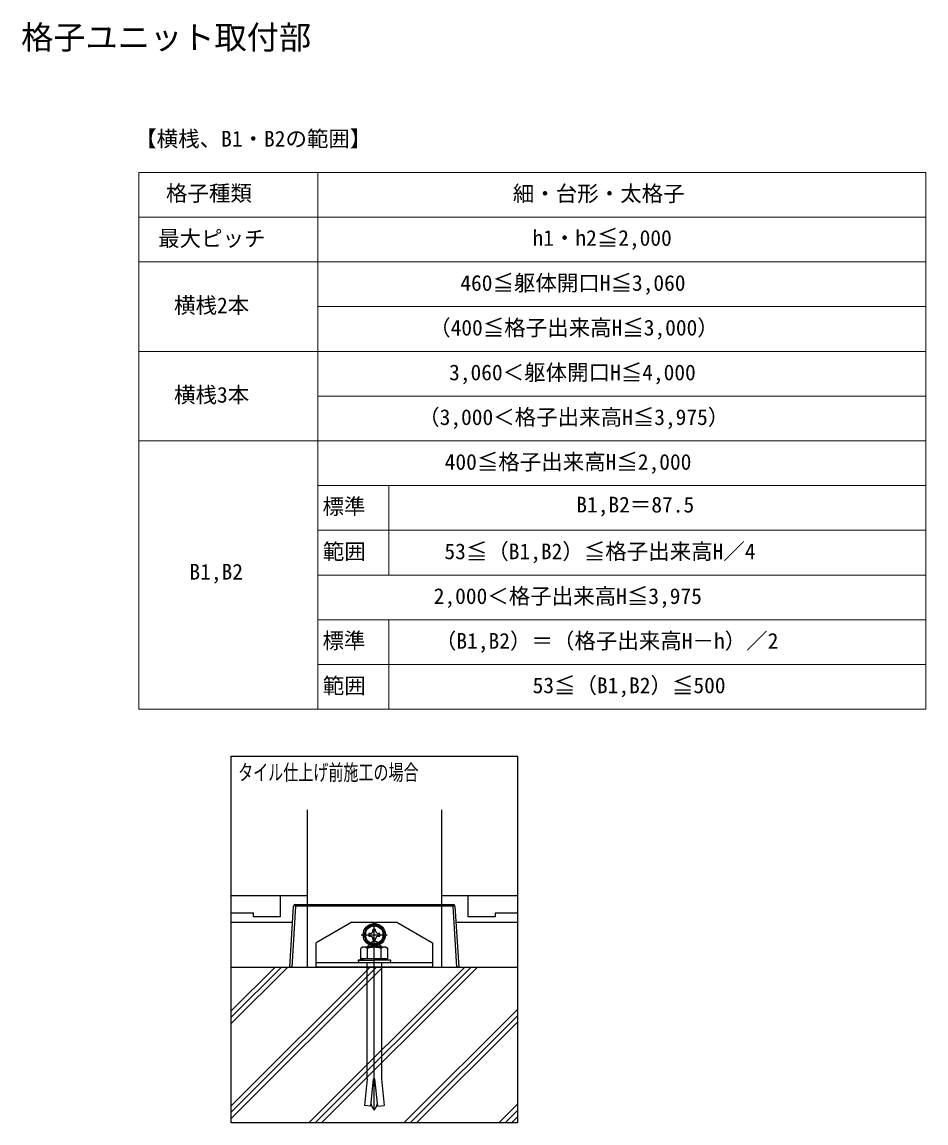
# Model space of a CAD drawing. Units: millimetres, scale not verified. Extents: x -875 to 875, y -1310 to 1300.
# Drawn here: x -240 to 265, y -17 to 598 of the extents above; entities that cross this region are included whole.
import ezdxf
from ezdxf.enums import TextEntityAlignment as Align

# ---------------------------------------------------------------- set-up
doc = ezdxf.new("R2010")
doc.units = ezdxf.units.MM
doc.header["$LTSCALE"] = 4
doc.layers.add('0-1_TABLE1', color=7, linetype='Continuous', lineweight=18)
for name, color, linetype in [('0-2_USER1', 3, 'Continuous'), ('0-4_YKK_12', 2, 'Continuous'), ('0-5_YKK_13', 4, 'Continuous'), ('0-8_YSS_K', 3, 'Continuous')]:
    doc.layers.add(name, color=color, linetype=linetype)
doc.styles.add('ＭＳ ゴシック', font='')
doc.styles.get('ＭＳ ゴシック').set_extended_font_data('MS Gothic')

msp = doc.modelspace()

# ---------------------------------------------------------------- linework, layer by layer
at = {"layer": '0-1_TABLE1'}
for p, q in [((-175, 514), (264.72, 514)), ((-175, 214), (-175, 514)), ((-75, 214), (-75, 514)), ((264.72, 214), (264.72, 514)), ((-175, 489), (264.72, 489)), ((-175, 464), (264.72, 464)), ((-75, 439), (264.72, 439)), ((-175, 414), (264.72, 414)), ((-75, 389), (264.72, 389)), ((-175, 364), (264.72, 364)), ((-75, 339), (264.72, 339)), ((-35.28, 289), (-35.28, 339)), ((-75, 314), (264.72, 314)), ((-75, 289), (264.72, 289)), ((-75, 264), (264.72, 264)), ((-35.28, 214), (-35.28, 264)), ((-75, 239), (264.72, 239)), ((-175, 214), (264.72, 214))]:
    msp.add_line(p, q, dxfattribs=at)
at = {"layer": '0-4_YKK_12'}
msp.add_lwpolyline([(-123.466, 187.849), (36.534, 187.849), (36.534, -17.151), (-123.466, -17.151)], close=True, dxfattribs=at)
for points in [[(-80.966, 157.849), (-80.966, 105), (-80.966, 70)], [(-5.966, 157.849), (-5.966, 105), (-5.966, 70)]]:
    msp.add_lwpolyline(points, dxfattribs=at)
at = {"layer": '0-5_YKK_13'}
for p, q in [((-87.525, 105), (-87.525, 104.061)), ((-90.607, 70), (-88.523, 104.061)), ((0.593, 104.061), (-87.525, 104.061)), ((2.677, 70), (0.593, 104.061)), ((1.591, 104.061), (3.675, 70)), ((-55.966, 95), (-75.966, 83.5)), ((-55.966, 95), (-44.332, 95)), ((-43.466, 80.75), (-43.466, 95.25)), ((-42.6, 95), (-30.966, 95)), ((-30.966, 95), (-10.966, 83.5)), ((-50.716, 88), (-36.216, 88)), ((-45.746, 88.76), (-46.466, 88.76)), ((-43.466, -9.927), (-43.466, 89.09)), ((-41.186, 87.24), (-40.466, 87.24)), ((-49.966, 81), (-50.972, 80.419)), ((-50.972, 74.5), (-50.972, 80.419)), ((-36.966, 81), (-49.966, 81)), ((-47.466, 81.25), (-46.266, 82.45)), ((-47.466, 81), (-47.466, 81.25)), ((-39.373, 81.25), (-47.466, 81.25)), ((-47.219, 74.5), (-47.219, 80.419)), ((-46.816, 81.9), (-46.816, 81)), ((-40.739, 82.45), (-46.266, 82.45)), ((-42, 84.09), (-44.746, 84.09)), ((-39.373, 81.25), (-40.739, 82.45)), ((-40.023, 81.821), (-40.023, 81)), ((-39.713, 74.5), (-39.713, 80.419)), ((-39.373, 81.25), (-39.373, 81)), ((-36.966, 81), (-35.96, 80.419)), ((-35.96, 74.5), (-35.96, 80.419)), ((-35.96, 74.5), (-50.972, 74.5)), ((-89.609, 70), (2.677, 70)), ((-75.966, 72.5), (-10.966, 72.5)), ((-52.466, 73.782), (-43.466, 73.782)), ((-52.251, 72.5), (-34.681, 72.5)), ((-47.466, 7.499), (-47.466, 72.45)), ((-34.466, 73.782), (-43.466, 73.782)), ((-39.466, 72.45), (-39.466, 7.499)), ((3.675, 70), (2.677, 70)), ((-47.466, 7.499), (-48.924, -7.363)), ((-45.348, -7.777), (-43.845, 7.462)), ((-43.087, 7.462), (-43.845, 7.462)), ((-41.584, -7.777), (-43.087, 7.462)), ((-39.466, 7.499), (-38.008, -7.363)), ((-45.348, -7.777), (-48.924, -7.363)), ((-41.584, -7.777), (-38.008, -7.363))]:
    msp.add_line(p, q, dxfattribs=at)
for points in [[(-87.525, 105), (0.593, 105), (0.593, 104.061)], [(-87.525, 104.061), (-89.609, 70), (-90.607, 70)], [(-46.466, 88.76), (-46.466, 87.24), (-45.746, 87.24)], [(-42.706, 90.28), (-42.706, 91), (-44.226, 91), (-44.226, 90.28)], [(-40.466, 87.24), (-40.466, 88.76), (-41.186, 88.76)], [(-10.966, 83.5), (-10.966, 70), (-75.966, 70), (-75.966, 83.5)], [(-45.57, 82.45), (-45.559, 82.487), (-45.548, 82.523), (-45.536, 82.559), (-45.525, 82.596), (-45.513, 82.632), (-45.502, 82.667), (-45.49, 82.703), (-45.479, 82.738), (-45.467, 82.773), (-45.456, 82.808), (-45.444, 82.842), (-45.432, 82.876), (-45.421, 82.91), (-45.409, 82.944), (-45.397, 82.977), (-45.385, 83.01), (-45.373, 83.042), (-45.361, 83.074), (-45.349, 83.106), (-45.337, 83.137), (-45.325, 83.168), (-45.313, 83.198), (-45.301, 83.228), (-45.288, 83.257), (-45.276, 83.286), (-45.263, 83.315), (-45.251, 83.343), (-45.238, 83.37), (-45.226, 83.397), (-45.213, 83.423), (-45.198, 83.453), (-45.184, 83.481), (-45.169, 83.509), (-45.154, 83.536), (-45.139, 83.563), (-45.124, 83.589), (-45.109, 83.614), (-45.094, 83.639), (-45.078, 83.663)], [(-45.078, 83.663), (-45.063, 83.687), (-45.047, 83.71), (-45.032, 83.733), (-45.016, 83.755), (-45.001, 83.777), (-44.985, 83.799), (-44.969, 83.82), (-44.954, 83.84), (-44.938, 83.861), (-44.922, 83.881), (-44.906, 83.901), (-44.89, 83.92), (-44.874, 83.94), (-44.858, 83.959), (-44.842, 83.978), (-44.826, 83.997), (-44.81, 84.016), (-44.794, 84.034), (-44.778, 84.053), (-44.762, 84.071), (-44.746, 84.09)], [(-44.226, 85.72), (-44.226, 85), (-42.706, 85), (-42.706, 85.72)], [(-41.668, 83.663), (-41.683, 83.687), (-41.699, 83.71), (-41.714, 83.733), (-41.73, 83.755), (-41.745, 83.777), (-41.761, 83.799), (-41.777, 83.82), (-41.792, 83.84), (-41.808, 83.861), (-41.824, 83.881), (-41.84, 83.901), (-41.856, 83.92), (-41.872, 83.94), (-41.888, 83.959), (-41.904, 83.978), (-41.92, 83.997), (-41.936, 84.016), (-41.952, 84.034), (-41.968, 84.053), (-41.984, 84.071), (-42, 84.09)], [(-41.176, 82.45), (-41.187, 82.487), (-41.198, 82.523), (-41.21, 82.559), (-41.221, 82.596), (-41.233, 82.632), (-41.244, 82.667), (-41.256, 82.703), (-41.267, 82.738), (-41.279, 82.773), (-41.29, 82.808), (-41.302, 82.842), (-41.314, 82.876), (-41.325, 82.91), (-41.337, 82.944), (-41.349, 82.977), (-41.361, 83.01), (-41.373, 83.042), (-41.385, 83.074), (-41.397, 83.106), (-41.409, 83.137), (-41.421, 83.168), (-41.433, 83.198), (-41.445, 83.228), (-41.458, 83.257), (-41.47, 83.286), (-41.483, 83.315), (-41.495, 83.343), (-41.508, 83.37), (-41.52, 83.397), (-41.533, 83.423), (-41.548, 83.453), (-41.562, 83.481), (-41.577, 83.509), (-41.592, 83.536), (-41.607, 83.563), (-41.622, 83.589), (-41.637, 83.614), (-41.652, 83.639), (-41.668, 83.663)], [(-48.176, 74.5), (-52.466, 73.782), (-52.251, 72.5)], [(-38.756, 74.5), (-34.466, 73.782), (-34.681, 72.5)], [(-44.974, -7.232), (-44.989, -7.181), (-45.003, -7.13), (-45.016, -7.079), (-45.029, -7.027), (-45.042, -6.976), (-45.054, -6.925), (-45.066, -6.874), (-45.077, -6.823), (-45.087, -6.772), (-45.098, -6.721), (-45.108, -6.67), (-45.117, -6.619), (-45.126, -6.568), (-45.135, -6.517), (-45.144, -6.465), (-45.152, -6.414), (-45.16, -6.363), (-45.167, -6.312), (-45.174, -6.261), (-45.181, -6.21), (-45.188, -6.159)], [(-43.466, -9.927), (-43.518, -9.852), (-43.571, -9.778), (-43.623, -9.703), (-43.675, -9.629), (-43.727, -9.554), (-43.779, -9.48), (-43.831, -9.405), (-43.882, -9.331), (-43.933, -9.256), (-43.983, -9.182), (-44.033, -9.107), (-44.082, -9.033), (-44.13, -8.958), (-44.178, -8.884), (-44.226, -8.809), (-44.272, -8.735), (-44.318, -8.66), (-44.363, -8.586), (-44.407, -8.511), (-44.45, -8.437), (-44.492, -8.362), (-44.533, -8.288), (-44.572, -8.213), (-44.611, -8.139), (-44.648, -8.064), (-44.685, -7.99), (-44.72, -7.915), (-44.753, -7.841), (-44.785, -7.766), (-44.816, -7.692), (-44.836, -7.641), (-44.856, -7.589), (-44.875, -7.538), (-44.893, -7.487), (-44.91, -7.436), (-44.927, -7.385), (-44.943, -7.334), (-44.959, -7.283), (-44.974, -7.232)], [(-43.466, -9.927), (-43.413, -9.852), (-43.361, -9.778), (-43.309, -9.703), (-43.256, -9.629), (-43.204, -9.554), (-43.153, -9.48), (-43.101, -9.405), (-43.05, -9.331), (-42.999, -9.256), (-42.949, -9.182), (-42.899, -9.107), (-42.85, -9.033), (-42.802, -8.958), (-42.754, -8.884), (-42.706, -8.809), (-42.66, -8.735), (-42.614, -8.66), (-42.569, -8.586), (-42.525, -8.511), (-42.482, -8.437), (-42.44, -8.362), (-42.399, -8.288), (-42.36, -8.213), (-42.321, -8.139), (-42.283, -8.064), (-42.247, -7.99), (-42.212, -7.915), (-42.179, -7.841), (-42.147, -7.766), (-42.116, -7.692), (-42.096, -7.641), (-42.076, -7.589), (-42.057, -7.538), (-42.039, -7.487), (-42.022, -7.436), (-42.005, -7.385), (-41.989, -7.334), (-41.973, -7.283), (-41.958, -7.232)], [(-41.958, -7.232), (-41.943, -7.181), (-41.929, -7.13), (-41.916, -7.079), (-41.902, -7.027), (-41.89, -6.976), (-41.878, -6.925), (-41.866, -6.874), (-41.855, -6.823), (-41.845, -6.772), (-41.834, -6.721), (-41.824, -6.67), (-41.815, -6.619), (-41.806, -6.568), (-41.797, -6.517), (-41.788, -6.465), (-41.78, -6.414), (-41.772, -6.363), (-41.765, -6.312), (-41.758, -6.261), (-41.751, -6.21), (-41.744, -6.159)]]:
    msp.add_lwpolyline(points, dxfattribs=at)
msp.add_lwpolyline([(-43.466, 93.773), (-48.466, 90.887), (-48.466, 85.113), (-43.466, 82.226), (-38.466, 85.113), (-38.466, 90.887)], close=True, dxfattribs=at)
for radius in [6.25, 5]:
    msp.add_circle((-43.466, 88), radius, dxfattribs=at)
for centre, radius, start, end in [((-87.525, 104), 1, 90, 176.5), ((0.593, 104), 1, 3.5, 90), ((-88.024, 99.956), 4.135, 83.06854, 96.93146), ((1.092, 99.956), 4.135, 83.06854, 96.93146), ((-43.466, 88), 5.575, 93.74848, 146.25152), ((-43.466, 95.5), 1, 210, 330), ((-43.466, 88), 5.575, 33.74848, 86.25152), ((-43.466, 88), 5.575, 153.74848, 206.25152), ((-45.746, 90.28), 1.52, 270, 0), ((-45.746, 85.72), 1.52, 0, 90), ((-41.186, 90.28), 1.52, 180, 270), ((-41.186, 85.72), 1.52, 90, 180), ((-43.466, 88), 5.575, 333.74848, 26.25152), ((-49.095, 77.677), 3.323, 55.61575, 124.38425), ((-43.466, 88), 5.575, 213.74848, 266.25152), ((-43.466, 68.581), 12.419, 72.41205, 107.58795), ((-43.466, 88), 5.575, 273.74848, 326.25152), ((-37.837, 77.677), 3.323, 55.61575, 124.38425)]:
    msp.add_arc(centre, radius, start, end, dxfattribs=at)
at = {"layer": '0-8_YSS_K'}
for p, q in [((-123.466, 110), (-80.966, 110)), ((-5.966, 110), (36.534, 110)), ((-123.466, 95), (-89.078, 95)), ((2.146, 95), (36.534, 95)), ((-123.466, 70), (36.534, 70)), ((-123.466, 45.42), (-98.886, 70)), ((-123.466, -7.613), (-45.853, 70)), ((-123.466, 41.884), (-95.35, 70)), ((-123.466, -11.149), (-42.317, 70)), ((-123.466, 38.349), (-91.815, 70)), ((-123.466, -14.684), (-38.782, 70)), ((-79.97, -17.151), (7.18, 70)), ((-76.435, -17.151), (10.716, 70)), ((-72.899, -17.151), (14.251, 70)), ((-26.937, -17.151), (36.534, 46.321)), ((-23.402, -17.151), (36.534, 42.785)), ((-19.866, -17.151), (36.534, 39.25)), ((26.096, -17.151), (36.534, -6.712)), ((29.631, -17.151), (36.534, -10.248)), ((33.167, -17.151), (36.534, -13.783))]:
    msp.add_line(p, q, dxfattribs=at)
for points in [[(-95.968, 110), (-95.968, 98), (-110.968, 98), (-110.968, 100), (-123.466, 100)], [(36.534, 100), (24.032, 100), (24.032, 98), (9.032, 98), (9.032, 110)]]:
    msp.add_lwpolyline(points, dxfattribs=at)

# ---------------------------------------------------------------- texts
at = {"layer": '0-1_TABLE1', "style": 'ＭＳ ゴシック'}
for s, p in [('格子種類', (-159.875, 495.295)), ('細・台形・太格子', (33.905, 495.125)), ('最大ピッチ', (-164.239, 470.022)), ('h1・h2≦2,000', (44.883, 470.329)), ('460≦躯体開口H≦3,060', (4.587, 445.193)), ('横桟2本', (-155.341, 432.693)), ('（400≦格子出来高H≦3,000）', (-12.833, 420.193)), ('3,060＜躯体開口H≦4,000', (-1.686, 395.193)), ('横桟3本', (-155.341, 382.693)), ('（3,000＜格子出来高H≦3,975）', (-18.97, 370.193)), ('400≦格子出来高H≦2,000', (-4.14, 345.193)), ('標準', (-72.39, 320.329)), ('B1,B2＝87.5', (69.379, 321.318)), ('範囲', (-72.22, 295.125)), ('53≦（B1,B2）≦格子出来高H／4', (-4.292, 295.193)), ('B1,B2', (-146.75, 283.818)), ('2,000＜格子出来高H≦3,975', (-10.277, 270.193)), ('標準', (-72.39, 245.329)), ('（B1,B2）＝（格子出来高H－h）／2', (-9.61, 245.193)), ('範囲', (-72.22, 220.125)), ('53≦（B1,B2）≦500', (44.97, 220.329))]:
    msp.add_text(s, height=8.798, dxfattribs=at).set_placement(p, align=Align.BOTTOM_LEFT)
at = {"layer": '0-2_USER1', "style": 'ＭＳ ゴシック'}
for s, height, p in [('格子ユニット取付部', 13.2, (-240.764, 578.911)), ('【横桟、B1・B2の範囲】', 8.798, (-177.045, 525.75))]:
    msp.add_text(s, height=height, dxfattribs=at).set_placement(p, align=Align.BOTTOM_LEFT)
at = {"layer": '0-2_USER1', "style": 'ＭＳ ゴシック', "width": 0.7}
msp.add_text('タイル仕上げ前施工の場合', height=8.798, dxfattribs=at).set_placement((-119.525, 171.705), align=Align.BOTTOM_LEFT)

doc.saveas('drawing.dxf')
